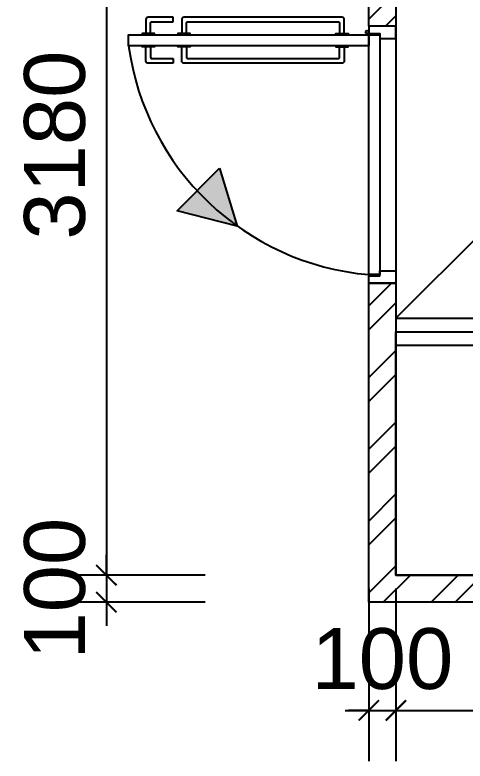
# Model space of a CAD drawing. Header units: millimetres. Extents: x -1214 to 72065, y 7230 to 56310.
# Drawn here: x 57363 to 59026, y 23133 to 25892 of the extents above; entities that cross this region are included whole.
import ezdxf

# ---------------------------------------------------------------- set-up
doc = ezdxf.new("R2010")
doc.units = ezdxf.units.MM
doc.header["$MEASUREMENT"] = 0
doc.layers.get('0').update_dxf_attribs({"color": 8})
doc.layers.get('Defpoints').update_dxf_attribs({"color": 8})
for name, color, linetype in [('Architectural Features', 8, 'Continuous'), ('Door', 8, 'Continuous'), ('FSD', 8, 'Continuous'), ('GBP Dim', 8, 'Continuous'), ('hatch', 8, 'Continuous'), ('LP-Sanitary', 8, 'Continuous'), ('WALL-NEW', 8, 'Continuous')]:
    doc.layers.add(name, color=color, linetype=linetype)
doc.styles.add('BH', font='arial.ttf')
doc.dimstyles.new('200 GBP', dxfattribs={"dimscale": 1.5, "dimtxt": 150, "dimasz": 50, "dimexe": 125, "dimexo": 50, "dimgap": 50, "dimtad": 1, "dimdec": 0, "dimzin": 0, "dimdsep": 46, "dimtxsty": 'BH', "dimblk": 'ARCHTICK', "dimcen": 0.09, "dimdle": 125, "dimclrd": 9, "dimclre": 9, "dimclrt": 1, "dimadec": 0, "dimazin": 0, "dimtfac": 1, "dimtdec": 0, "dimtix": 1, "dimtmove": 2, "dimatfit": 3, "dimldrblk": 'ARCHTICK', "dimfxl": 300, "dimfxlon": 1, "dimtolj": 1, "dimtzin": 0, "dimarcsym": 0})

# ---------------------------------------------------------------- blocks, each defined once
blk = doc.blocks.new('DOOR ACCES')
at = {"layer": 'Door'}
for p, q in [((68582.7, 17397.8), (68582.7, 17415.1)), ((68498.1, 17355.1), (68484.5, 17355.1)), ((68630.5, 17355.1), (68616.9, 17355.1)), ((68428.5, 17350.5), (69297.3, 17350.5)), ((68498.1, 17305.1), (68484.5, 17305.1)), ((68630.5, 17305.1), (68616.9, 17305.1)), ((68582.7, 17262.3), (68582.7, 17245.1))]:
    blk.add_line(p, q, dxfattribs=at)
at = {"layer": 'Door', "extrusion": (0, 0, -1)}
for p, q in [((69199.8, 17355.1), (69213.4, 17355.1)), ((69199.8, 17305.1), (69213.4, 17305.1))]:
    blk.add_line(p, q, dxfattribs=at)
at = {"layer": 'Door'}
for points in [[(68582.7, 17415.1), (68491.3, 17415.1, 0.414213), (68482.6, 17406.4), (68482.6, 17355.1)], [(69215.2, 17355.1), (69215.2, 17406.4, 0.414216), (69206.6, 17415.1), (68623.7, 17415.1, 0.414213), (68615, 17406.4), (68615, 17355.1)], [(68499.9, 17355.1), (68499.9, 17393.3, -0.414214), (68504.5, 17397.8), (68582.7, 17397.8)], [(68632.3, 17355.1), (68632.3, 17393.3, -0.414214), (68636.9, 17397.8), (69193.4, 17397.8, -0.414214), (69197.9, 17393.3), (69197.9, 17355.1)], [(68582.7, 17245.1), (68491.3, 17245.1, -0.414213), (68482.6, 17253.7), (68482.6, 17305.1)], [(68499.9, 17305.1), (68499.9, 17266.9, 0.414214), (68504.5, 17262.3), (68582.7, 17262.3)], [(69215.2, 17305.1), (69215.2, 17253.7, -0.414216), (69206.6, 17245.1), (68623.7, 17245.1, -0.414213), (68615, 17253.7), (68615, 17305.1)], [(68632.3, 17305.1), (68632.3, 17266.9, 0.414214), (68636.9, 17262.3), (69193.4, 17262.3, 0.414214), (69197.9, 17266.9), (69197.9, 17305.1)]]:
    blk.add_lwpolyline(points, format="xyb", dxfattribs=at)
for points in [[(69305.9, 17381.8), (69305.9, 17355.1), (69346.8, 17355.1), (69346.8, 17336.9), (69405.9, 17336.9), (69405.9, 17381.8)], [(68468.5, 17350.5), (68514, 17350.5), (68514, 17355.1), (68468.5, 17355.1), (68468.5, 17350.5)], [(68601, 17350.5), (68646.4, 17350.5), (68646.4, 17355.1), (68601, 17355.1), (68601, 17350.5)], [(69229.3, 17350.5), (69183.8, 17350.5), (69183.8, 17355.1), (69229.3, 17355.1), (69229.3, 17350.5)], [(69305.9, 17350.5), (69305.9, 17309.6), (68418.5, 17309.6), (68418.5, 17350.5), (69305.9, 17350.5)], [(68468.5, 17309.6), (68514, 17309.6), (68514, 17305.1), (68468.5, 17305.1), (68468.5, 17309.6)], [(68601, 17309.6), (68646.4, 17309.6), (68646.4, 17305.1), (68601, 17305.1), (68601, 17309.6)], [(69229.3, 17309.6), (69183.8, 17309.6), (69183.8, 17305.1), (69229.3, 17305.1), (69229.3, 17309.6)], [(69305.9, 16431.8), (69305.9, 16458.6), (69346.8, 16458.6), (69346.8, 16476.8), (69405.9, 16476.8), (69405.9, 16431.8)]]:
    blk.add_lwpolyline(points, close=True, dxfattribs=at)
at = {"layer": 'Door', "ltscale": 250}
blk.add_lwpolyline([(69305.9, 17350.5), (69346.8, 17350.5), (69346.8, 16463.2), (69305.9, 16463.2), (69305.9, 17350.5)], close=True, dxfattribs=at)
at = {"layer": 'Door', "ltscale": 0.1}
blk.add_circle((69299.5, 17360.5), 5.45, dxfattribs=at)
at = {"layer": 'Door'}
blk.add_arc((69391.7, 17441.4), 982, 187.7148, 264.989, dxfattribs=at)
blk = doc.blocks.new('_ArchTick')
at = {"color": 0, "const_width": 0.1}
blk.add_lwpolyline([(0.5, 0.5), (-0.5, -0.5)], dxfattribs=at)
blk = doc.blocks.new('*D227')
at = {"layer": 'Defpoints', "color": 0, "transparency": 16777216}
for p in [(58140.9, 27000.2), (57700.5, 23820.1), (58140.9, 23820.1)]:
    blk.add_point(p, dxfattribs=at)
at = {"layer": 'GBP Dim', "color": 9, "lineweight": -2, "transparency": 16777216}
for p, q in [((57700.5, 27187.7), (57700.5, 23632.6)), ((58065.9, 27000.2), (57513, 27000.2)), ((58065.9, 23820.1), (57513, 23820.1))]:
    blk.add_line(p, q, dxfattribs=at)
at = {"layer": 'GBP Dim', "color": 9, "lineweight": -2, "transparency": 16777216, "xscale": 75, "yscale": 75, "zscale": 75}
for p, rotation in [((57700.5, 27000.2), 90), ((57700.5, 23820.1), 270)]:
    blk.add_blockref('_ArchTick', p, dxfattribs=dict(at, rotation=rotation))
at = {"layer": 'GBP Dim', "transparency": 16777216, "insert": (57510.5, 25410.1), "char_height": 225, "attachment_point": 5, "rotation": 90, "style": 'BH'}
blk.add_mtext('\\A1;3180', dxfattribs=at)
blk = doc.blocks.new('*D228')
at = {"layer": 'Defpoints', "color": 0, "transparency": 16777216}
for p in [(58140.9, 23820.2), (57700.5, 23720.1), (58140.9, 23720.1)]:
    blk.add_point(p, dxfattribs=at)
at = {"layer": 'GBP Dim', "color": 9, "lineweight": -2, "transparency": 16777216}
for p, q in [((57700.5, 23820.2), (57700.5, 23895.2)), ((58065.9, 23820.2), (57513, 23820.2)), ((57700.5, 23820.2), (57700.5, 23720.1)), ((58065.9, 23720.1), (57513, 23720.1)), ((57700.5, 23720.1), (57700.5, 23645.1))]:
    blk.add_line(p, q, dxfattribs=at)
at = {"layer": 'GBP Dim', "color": 9, "lineweight": -2, "transparency": 16777216, "xscale": 75, "yscale": 75, "zscale": 75}
for p, rotation in [((57700.5, 23820.2), 270), ((57700.5, 23720.1), 90)]:
    blk.add_blockref('_ArchTick', p, dxfattribs=dict(at, rotation=rotation))
at = {"layer": 'GBP Dim', "transparency": 16777216, "insert": (57510.6, 23770.1), "char_height": 225, "attachment_point": 5, "rotation": 90, "style": 'BH'}
blk.add_mtext('\\A1;100', dxfattribs=at)
blk = doc.blocks.new('*D281')
at = {"layer": 'Defpoints', "color": 0, "transparency": 16777216}
for p in [(58670, 24899.9), (58770, 24899.9), (58770, 23320.1)]:
    blk.add_point(p, dxfattribs=at)
at = {"layer": 'GBP Dim', "color": 9, "lineweight": -2, "transparency": 16777216}
for p, q in [((58670, 23770.1), (58670, 23132.6)), ((58770, 23770.1), (58770, 23132.6)), ((58670, 23320.1), (58595, 23320.1)), ((58670, 23320.1), (58770, 23320.1)), ((58770, 23320.1), (58845, 23320.1))]:
    blk.add_line(p, q, dxfattribs=at)
at = {"layer": 'GBP Dim', "color": 9, "lineweight": -2, "transparency": 16777216, "xscale": 75, "yscale": 75, "zscale": 75}
blk.add_blockref('_ArchTick', (58670, 23320.1), dxfattribs=at)
at = {"layer": 'GBP Dim', "color": 9, "lineweight": -2, "transparency": 16777216, "xscale": 75, "yscale": 75, "zscale": 75, "rotation": 180}
blk.add_blockref('_ArchTick', (58770, 23320.1), dxfattribs=at)
at = {"layer": 'GBP Dim', "transparency": 16777216, "insert": (58720, 23510), "char_height": 225, "attachment_point": 5, "style": 'BH'}
blk.add_mtext('\\A1;100', dxfattribs=at)
blk = doc.blocks.new('*D282')
at = {"layer": 'Defpoints', "color": 0, "transparency": 16777216}
for p in [(60625, 25637.6), (58770, 24899.9), (60625, 23320.1)]:
    blk.add_point(p, dxfattribs=at)
at = {"layer": 'GBP Dim', "color": 9, "lineweight": -2, "transparency": 16777216}
for p, q in [((58770, 23770.1), (58770, 23132.6)), ((60625, 23770.1), (60625, 23132.6)), ((58582.5, 23320.1), (60812.5, 23320.1))]:
    blk.add_line(p, q, dxfattribs=at)
at = {"layer": 'GBP Dim', "color": 9, "lineweight": -2, "transparency": 16777216, "xscale": 75, "yscale": 75, "zscale": 75, "rotation": 180}
blk.add_blockref('_ArchTick', (58770, 23320.1), dxfattribs=at)
at = {"layer": 'GBP Dim', "color": 9, "lineweight": -2, "transparency": 16777216, "xscale": 75, "yscale": 75, "zscale": 75}
blk.add_blockref('_ArchTick', (60625, 23320.1), dxfattribs=at)
at = {"layer": 'GBP Dim', "transparency": 16777216, "insert": (59750, 23510), "char_height": 225, "attachment_point": 5, "style": 'BH'}
blk.add_mtext('\\A1;1925', dxfattribs=at)

msp = doc.modelspace()

# ---------------------------------------------------------------- hatches: boundary and pattern name
at = {"layer": 'FSD'}
msp.add_hatch(color=256, dxfattribs=at).paths.add_polyline_path([(58118.7, 25324.9), (58184.2, 25110.9), (57961.8, 25167.4)])
at = {"layer": 'hatch'}
h = msp.add_hatch(dxfattribs=at)
h.set_pattern_fill('ANSI32', color=256, scale=500, style=0)
h.set_pattern_definition([(45, (60309.3, 10279.93), (-132.5825, 132.5825), []), (45, (60397.68, 10279.93), (-132.5825, 132.5825), [])])
edge = h.paths.add_edge_path()
edge.add_line((62050, 27100), (62250, 27100))
edge.add_line((62250, 27100), (62250, 27000))
edge.add_line((62250, 27000), (62200, 27000))
edge.add_line((62200, 27000), (62200, 26300.6))
edge.add_line((62200, 26300.6), (62200, 25600.1))
edge.add_line((62200, 25600.1), (62100, 25600.1))
edge.add_line((62100, 25600.1), (62100, 26299.9))
edge.add_line((62100, 26299.9), (61125, 26299.9))
edge.add_line((61125, 26299.9), (61125, 26400))
edge.add_line((61125, 26400), (62100, 26400))
edge.add_line((62100, 26400), (62100, 27000))
edge.add_line((62100, 27000), (62050, 27000))
edge.add_line((62050, 27000), (62050, 27100))
h.paths.add_polyline_path([(61025, 23770.1), (61025, 23720.1), (58670, 23720.1), (58670, 24900), (58770, 24900), (58770, 23820.1), (60625, 23820.1), (60625, 25800.2), (60425, 25800.2), (60425, 27000.2), (58770, 27000.2), (58770, 25850), (58670, 25850), (58670, 27000.2), (58300, 27000.2), (58300, 27100.2), (60525, 27100.2), (60525, 25900.2), (61025, 25900.2), (61025, 26100.2), (61125, 26100.2), (61125, 25800.2), (60725, 25800.2), (60725, 23950.2), (62100, 23950.2), (62100, 24850.3), (62200, 24850.3), (62200, 23850.2), (61125, 23850.2), (61125, 23770.1)])

# ---------------------------------------------------------------- linework, layer by layer
at = {"layer": 'Architectural Features', "ltscale": 10}
msp.add_line((58770, 24769.9), (60270, 26269.9), dxfattribs=at)
msp.add_lwpolyline([(58770, 24769.9), (60270, 24769.9), (60270, 26269.9), (58770, 26269.9)], close=True, dxfattribs=at)
at = {"layer": 'FSD', "ltscale": 5}
msp.add_lwpolyline([(58118.7, 25324.9), (58184.2, 25110.9), (57961.8, 25167.4)], close=True, dxfattribs=at)
at = {"layer": 'LP-Sanitary', "ltscale": 150}
msp.add_line((58770, 24670.2), (60625, 24670.2), dxfattribs=at)
at = {"layer": 'LP-Sanitary'}
msp.add_lwpolyline([(58770, 24720.2), (60625, 24720.2), (60625, 23820.1), (58770, 23820.1)], close=True, dxfattribs=at)
at = {"layer": 'WALL-NEW'}
for points in [[(61025, 23770.1), (61025, 23720.1), (58670, 23720.1), (58670, 24900), (58770, 24900), (58770, 23820.1), (60625, 23820.1), (60625, 25800.2), (60425, 25800.2), (60425, 27000.2)], [(58770, 27000.2), (58770, 25850), (58670, 25850), (58670, 27000.2)]]:
    msp.add_lwpolyline(points, dxfattribs=at)

# ---------------------------------------------------------------- block references
at = {"layer": 'Door'}
msp.add_blockref('DOOR ACCES', (-10635.9, 8468), dxfattribs=at)

# ---------------------------------------------------------------- dimensions: what is measured, and where the dimension line sits
at = {"layer": 'GBP Dim'}
for base, p1, p2, picture, middle in [((57700.5, 23820.1), (58140.9, 27000.2), (58140.9, 23820.1), '*D227', (57510.5, 25410.1)), ((57700.5, 23720.1), (58140.9, 23820.2), (58140.9, 23720.1), '*D228', (57510.6, 23770.1))]:
    dim = msp.add_linear_dim(base=base, p1=p1, p2=p2, angle=90, dimstyle='200 GBP', override={"dimclrt": 256}, dxfattribs=at)
    dim.commit()
    dim.dimension.update_dxf_attribs({"geometry": picture, "text_midpoint": middle})
dim = msp.add_linear_dim(base=(60625, 23320.1), p1=(58770, 24899.9), p2=(60625, 25637.6), text='1925', dimstyle='200 GBP', override={"dimclrt": 256}, dxfattribs=at)
dim.commit()
dim.dimension.update_dxf_attribs({"geometry": '*D282', "text_midpoint": (59750, 23510), "dimtype": 160})
dim = msp.add_linear_dim(base=(58770, 23320.1), p1=(58670, 24899.9), p2=(58770, 24899.9), dimstyle='200 GBP', override={"dimclrt": 256}, dxfattribs=at)
dim.commit()
dim.dimension.update_dxf_attribs({"geometry": '*D281', "text_midpoint": (58720, 23510)})

doc.saveas('drawing.dxf')
